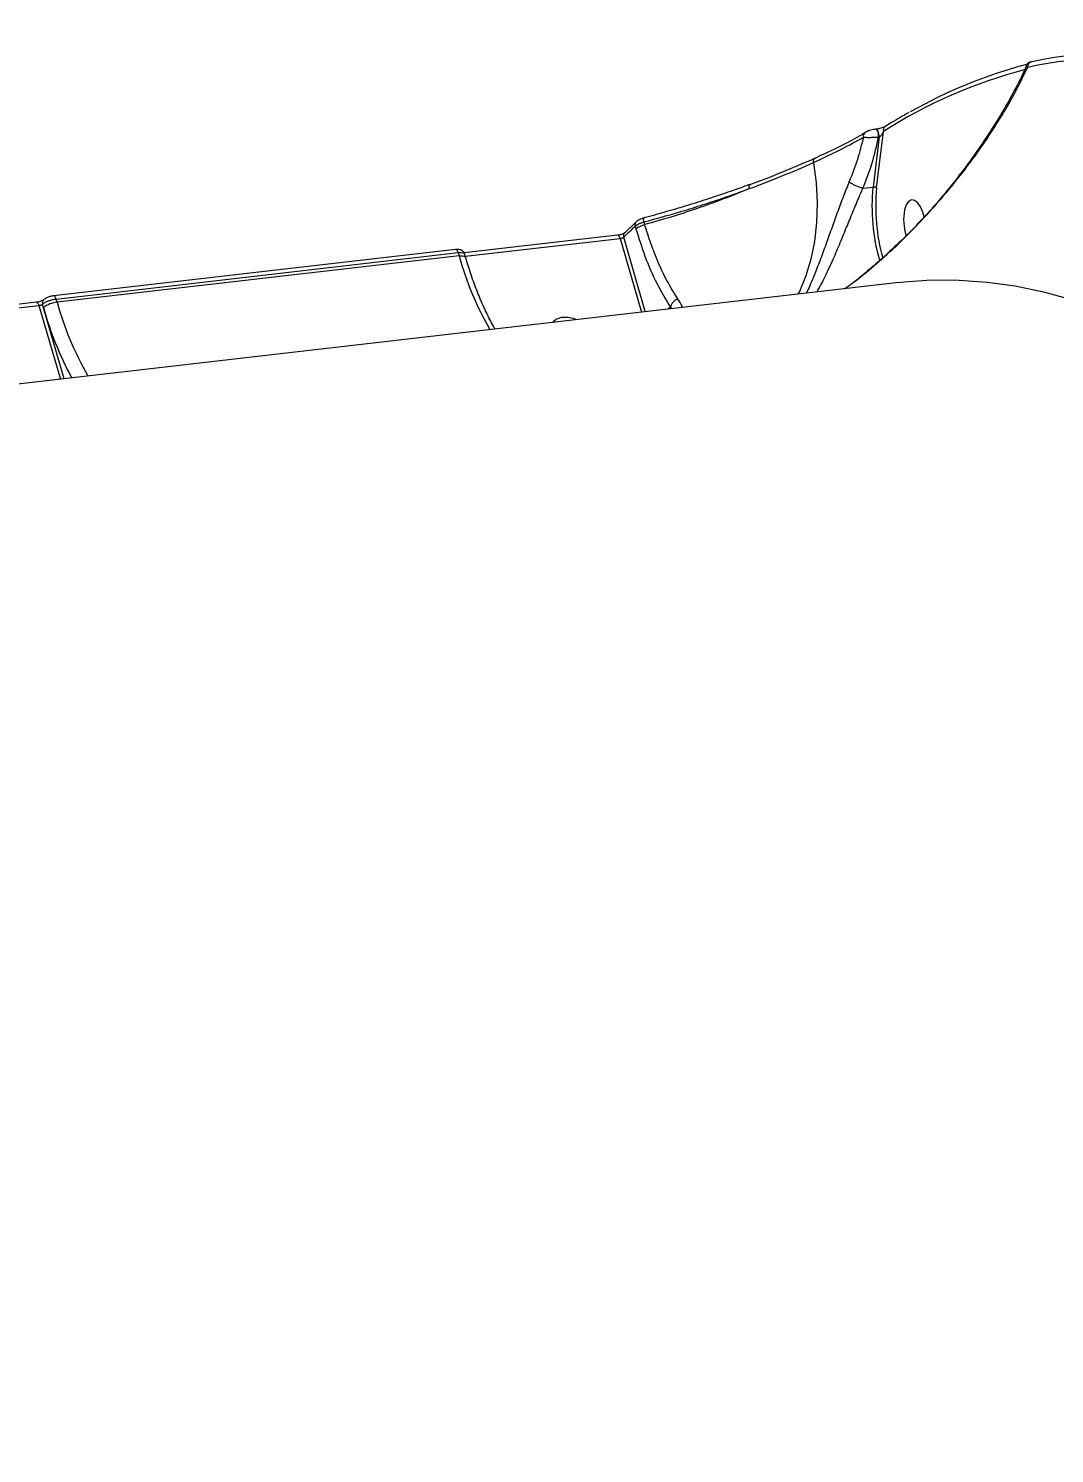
# Model space of a CAD drawing. Header units: millimetres. Extents: x -7447 to 8662, y -5576 to 6370.
# Drawn here: x 2979.5 to 3168.7, y -1763.7 to -1500.7 of the extents above; entities that cross this region are included whole.
import ezdxf

# ---------------------------------------------------------------- set-up
doc = ezdxf.new("R2010")
doc.units = ezdxf.units.MM
doc.layers.add('DiKom', color=7, linetype='Continuous')
doc.layers.add('DIKOM_ОБЪЕКТ', color=7, linetype='Continuous')
doc.styles.add('style1', font='arial.ttf', dxfattribs={"width": 0.8})
doc.dimstyles.new('1-50', dxfattribs={"dimtxt": 300, "dimasz": 200, "dimexe": 100, "dimexo": 0, "dimgap": 100, "dimtad": 1, "dimdec": 0, "dimtxsty": 'style1', "dimcen": 0, "dimclrd": 7, "dimclre": 7, "dimadec": 1, "dimazin": 2, "dimtfac": 1, "dimtdec": 0, "dimtmove": 1, "dimatfit": 3, "dimfxl": 0, "dimlwd": 25, "dimlwe": 18, "dimarcsym": 0})

# ---------------------------------------------------------------- blocks, each defined once
blk = doc.blocks.new('*D10')
at = {"color": 7, "linetype": 'Continuous', "lineweight": 18, "transparency": 16777216}
for p, q in [((-5489.75, 240.8), (-5489.75, 4573.49)), ((4778.18, -2126.78), (4778.18, 4573.49))]:
    blk.add_line(p, q, dxfattribs=at)
at = {"color": 7, "linetype": 'Continuous', "lineweight": 25, "transparency": 16777216}
blk.add_line((4578.18, 4473.49), (-5289.75, 4473.49), dxfattribs=at)
at = {"color": 7, "linetype": 'Continuous', "transparency": 16777216}
for points in [[(-5289.75, 4506.82), (-5289.75, 4440.16), (-5489.75, 4473.49)], [(4578.18, 4506.82), (4578.18, 4440.16), (4778.18, 4473.49)]]:
    blk.add_solid(points, dxfattribs=at)
at = {"layer": 'Defpoints', "color": 0, "linetype": 'Continuous', "transparency": 16777216}
for p in [(-5489.75, 4473.49), (-5489.75, 240.8), (4778.18, -2126.78)]:
    blk.add_point(p, dxfattribs=at)
at = {"color": 0, "linetype": 'Continuous', "lineweight": 15, "transparency": 16777216, "insert": (-777.31, 4726.76), "char_height": 300, "attachment_point": 5, "style": 'style1'}
blk.add_mtext('10300', dxfattribs=at)
blk = doc.blocks.new('*D11')
at = {"color": 7, "linetype": 'Continuous', "lineweight": 18, "transparency": 16777216}
for p, q in [((2045.4, 3512.26), (7772.09, 3512.26)), ((-1858.48, -4091.08), (7772.09, -4091.08))]:
    blk.add_line(p, q, dxfattribs=at)
at = {"color": 7, "linetype": 'Continuous', "lineweight": 25, "transparency": 16777216}
blk.add_line((7672.09, -3891.08), (7672.09, 3312.26), dxfattribs=at)
at = {"color": 7, "linetype": 'Continuous', "transparency": 16777216}
for points in [[(7638.76, 3312.26), (7705.42, 3312.26), (7672.09, 3512.26)], [(7638.76, -3891.08), (7705.42, -3891.08), (7672.09, -4091.08)]]:
    blk.add_solid(points, dxfattribs=at)
at = {"layer": 'Defpoints', "color": 0, "linetype": 'Continuous', "transparency": 16777216}
for p in [(2045.4, 3512.26), (7672.09, 3512.26), (-1858.48, -4091.08)]:
    blk.add_point(p, dxfattribs=at)
at = {"color": 0, "linetype": 'Continuous', "lineweight": 15, "transparency": 16777216, "insert": (7418.92, 3.22), "char_height": 300, "attachment_point": 5, "rotation": 90, "style": 'style1'}
blk.add_mtext('7600', dxfattribs=at)
blk = doc.blocks.new('*D12')
at = {"layer": 'Defpoints', "color": 0, "transparency": 16777216}
for p in [(-7446.93, 5919.72), (-7446.93, 736.93), (6905.53, -2412.68)]:
    blk.add_point(p, dxfattribs=at)
at = {"layer": 'DiKom', "color": 7, "lineweight": 18, "transparency": 16777216}
for p, q in [((-7446.93, 736.93), (-7446.93, 6019.72)), ((6905.53, -2412.68), (6905.53, 6019.72))]:
    blk.add_line(p, q, dxfattribs=at)
at = {"layer": 'DiKom', "color": 7, "lineweight": 25, "transparency": 16777216}
blk.add_line((6705.53, 5919.72), (-7246.93, 5919.72), dxfattribs=at)
at = {"layer": 'DiKom', "color": 7, "transparency": 16777216}
for points in [[(-7246.93, 5953.05), (-7246.93, 5886.39), (-7446.93, 5919.72)], [(6705.53, 5953.05), (6705.53, 5886.39), (6905.53, 5919.72)]]:
    blk.add_solid(points, dxfattribs=at)
at = {"layer": 'DiKom', "color": 0, "transparency": 16777216, "insert": (-918.31, 6173), "char_height": 300, "attachment_point": 5, "style": 'style1'}
blk.add_mtext('14300', dxfattribs=at)
blk = doc.blocks.new('*D13')
at = {"layer": 'Defpoints', "color": 0, "transparency": 16777216}
for p in [(2049.72, 5594.27), (-1141.86, -5576.35), (8561.69, -5576.35)]:
    blk.add_point(p, dxfattribs=at)
at = {"layer": 'DiKom', "color": 7, "lineweight": 18, "transparency": 16777216}
for p, q in [((2049.72, 5594.27), (8661.69, 5594.27)), ((-1141.86, -5576.35), (8661.69, -5576.35))]:
    blk.add_line(p, q, dxfattribs=at)
at = {"layer": 'DiKom', "color": 7, "lineweight": 25, "transparency": 16777216}
blk.add_line((8561.69, 5394.27), (8561.69, -5376.35), dxfattribs=at)
at = {"layer": 'DiKom', "color": 7, "transparency": 16777216}
for points in [[(8528.35, 5394.27), (8595.02, 5394.27), (8561.69, 5594.27)], [(8528.35, -5376.35), (8595.02, -5376.35), (8561.69, -5576.35)]]:
    blk.add_solid(points, dxfattribs=at)
at = {"layer": 'DiKom', "color": 0, "transparency": 16777216, "insert": (8308.52, 8.96), "char_height": 300, "attachment_point": 5, "rotation": 90, "style": 'style1'}
blk.add_mtext('11200', dxfattribs=at)

msp = doc.modelspace()

# ---------------------------------------------------------------- linework, layer by layer
at = {"layer": 'DIKOM_ОБЪЕКТ', "color": 7, "linetype": 'Continuous', "lineweight": 15}
for p, q in [((3133.81, -1519.95), (3133.24, -1520.27)), ((3135.72, -1519.34), (3135.63, -1519.37)), ((3135.79, -1519.33), (3135.72, -1519.34)), ((3135.91, -1530.17), (3137.15, -1519.76)), ((3136.35, -1520.75), (3135.24, -1530.01)), ((3136.27, -1520.76), (3136.35, -1520.75)), ((3133.38, -1530.22), (3133.39, -1530.22)), ((3133.39, -1530.22), (3135.24, -1530.01)), ((3092.82, -1535.78), (3092.82, -1535.78)), ((3091.56, -1536.4), (3089.44, -1538.47)), ((3091.35, -1537.23), (3091.51, -1537.77)), ((3093.14, -1536.93), (3092.99, -1536.43)), ((3088.13, -1538.9), (3059.82, -1542.16)), ((3060.03, -1542.78), (3088.61, -1539.48)), ((3088.61, -1539.48), (3092.56, -1553.07)), ((3093.24, -1552.99), (3089.25, -1539.28)), ((3058.24, -1541.52), (2984.08, -1550.08)), ((2984.56, -1550.67), (3058.72, -1542.11)), ((3058.89, -1542.71), (2984.73, -1551.27)), ((3058.72, -1542.11), (3058.89, -1542.71)), ((3060.08, -1542.96), (3059.9, -1542.35)), ((3139.99, -1547.6), (2848.9, -1581.19)), ((2980.91, -1551.27), (2952.61, -1554.54)), ((2984.73, -1551.27), (2984.56, -1550.67)), ((2952.82, -1555.16), (2981.39, -1551.86)), ((2981.39, -1551.86), (2985.34, -1565.45)), ((2982.22, -1552.29), (2982.03, -1551.65)), ((2986.02, -1565.37), (2982.22, -1552.29)), ((3097.86, -1552.15), (3097.54, -1552.5)), ((3097.86, -1552.15), (3098.05, -1552.44))]:
    msp.add_line(p, q, dxfattribs=at)
at = {"layer": 'DIKOM_ОБЪЕКТ', "color": 7, "linetype": 'Continuous', "lineweight": 15, "flags": 128}
for points in [[(3133.81, -1519.94), (3133.83, -1519.92), (3133.83, -1519.92)], [(3136.27, -1520.76), (3136.28, -1520.49), (3136.26, -1520.21), (3136.2, -1519.94), (3136.11, -1519.7), (3136, -1519.51), (3135.88, -1519.38), (3135.75, -1519.34), (3135.72, -1519.34)], [(3136.35, -1520.75), (3136.36, -1520.48), (3136.33, -1520.2), (3136.28, -1519.93), (3136.19, -1519.69), (3136.08, -1519.5), (3135.95, -1519.37), (3135.83, -1519.33), (3135.8, -1519.33)], [(3124.29, -1525.46), (3124.27, -1525.28), (3124.28, -1525.12), (3124.31, -1524.96), (3124.36, -1524.83), (3124.44, -1524.73), (3124.53, -1524.65), (3124.65, -1524.6), (3124.77, -1524.59)], [(3124.29, -1525.46), (3124.75, -1529.24), (3124.93, -1532.95), (3124.82, -1536.56), (3124.44, -1540.03), (3123.78, -1543.32), (3122.84, -1546.41), (3121.65, -1549.26), (3121.4, -1549.74)], [(3112.44, -1530.3), (3112.41, -1530.13), (3112.4, -1529.97), (3112.4, -1529.83), (3112.43, -1529.71), (3112.47, -1529.62), (3112.52, -1529.56), (3112.52, -1529.56)], [(3112.52, -1529.56), (3112.59, -1529.53), (3112.67, -1529.54)], [(3144.67, -1535.5), (3144.43, -1534.64), (3143.99, -1533.63), (3143.46, -1532.88), (3142.89, -1532.46), (3142.32, -1532.39), (3141.8, -1532.68), (3141.37, -1533.31), (3141.06, -1534.22)], [(3088.61, -1539.48), (3088.55, -1539.32), (3088.48, -1539.17), (3088.4, -1539.06), (3088.32, -1538.97), (3088.23, -1538.91), (3088.15, -1538.9), (3088.13, -1538.9)], [(3058.72, -1542.11), (3058.66, -1541.95), (3058.59, -1541.8), (3058.51, -1541.68), (3058.43, -1541.6), (3058.35, -1541.54), (3058.26, -1541.52), (3058.24, -1541.52)], [(3058.89, -1542.71), (3059.22, -1542.69), (3059.52, -1542.69), (3059.76, -1542.73), (3059.94, -1542.8), (3060.05, -1542.9), (3060.08, -1542.96)], [(3139.99, -1547.6), (3140.93, -1547.5), (3146.02, -1547.15), (3151.14, -1547.17), (3156.29, -1547.53), (3161.47, -1548.25), (3166.67, -1549.32), (3171.88, -1550.74)], [(2981.39, -1551.86), (2981.34, -1551.69), (2981.27, -1551.55), (2981.19, -1551.43), (2981.11, -1551.34), (2981.02, -1551.29), (2980.94, -1551.27), (2980.91, -1551.27)], [(2984.56, -1550.67), (2984.5, -1550.51), (2984.43, -1550.36), (2984.36, -1550.24), (2984.27, -1550.15), (2984.19, -1550.1), (2984.1, -1550.08), (2984.08, -1550.08)]]:
    msp.add_lwpolyline(points, dxfattribs=at)
at = {"layer": 'DIKOM_ОБЪЕКТ', "color": 7, "linetype": 'Continuous', "lineweight": 15}
for centre, radius, start, end in [((3164.68, -1507.8), 0.924, 99.3163, 186.7691), ((3180.73, -1587.7), 81.57, 80.6972, 102.0024), ((3181.53, -1586.85), 81.75, 80.6967, 102.0033), ((3185.56, -1595.09), 89.54, 104.5, 122.7322), ((3186.01, -1593.11), 88.61, 104.6908, 119.6942), ((3134.3, -1520.64), 0.857, 125.3701, 190.9609), ((3138.01, -1519.55), 0.887, 124.4384, 194.1442), ((3170.86, -1533.64), 35.81, 174.1799, 196.1214), ((3170.48, -1533.69), 34.75, 174.1945, 195.6828), ((3050.89, -1547.29), 43.49, 14.4617, 15.3446), ((3150.29, -1536.02), 9.4, 169.0007, 198.1763), ((3090.03, -1539.03), 0.823, 136.5516, 197.3791), ((3186.55, -1637.02), 137.91, 133.6496, 134.8713), ((3092.14, -1536.98), 0.825, 135.0202, 197.2579), ((3093.99, -1540.59), 3.75, 103.1239, 131.3674), ((3115.74, -1526.91), 59.01, 195.5343, 209.8764), ((2982.82, -1551.41), 0.824, 136.7684, 197.3593), ((2985.11, -1555.81), 4.56, 94.7603, 129.3741), ((3041.59, -1535.47), 59.01, 195.5343, 209.8764), ((3100.26, -1552.91), 2.52, 114.4389, 162.3888), ((3043.42, -1535.16), 63.55, 195.6323, 208.2124), ((3078.36, -1557.33), 3.27, 94.9404, 133.8862), ((3078.55, -1558.48), 4.43, 64.7048, 96.1198)]:
    msp.add_arc(centre, radius, start, end, dxfattribs=at)
for points, knots in [([(3164.46, -1506.9), (3164.42, -1506.91), (3164.3, -1506.93), (3164.19, -1506.96), (3164.01, -1507.03), (3163.84, -1507.13), (3163.66, -1507.28), (3163.57, -1507.45), (3163.52, -1507.53)], [0, 0, 0, 0, 0.164784, 0.431967, 0.549455, 0.663653, 0.821516, 1, 1, 1, 1]), ([(3130, -1548.75), (3130.29, -1548.55), (3132.05, -1547.35), (3134.97, -1544.93), (3138.8, -1541.58), (3143.56, -1536.94), (3148.45, -1531.55), (3152.96, -1525.83), (3156.32, -1521.08), (3159.11, -1516.7), (3161.64, -1512.3), (3163.06, -1509.37), (3163.77, -1507.91)], [0, 0, 0, 0, 0.016802, 0.103677, 0.189814, 0.275977, 0.451158, 0.583495, 0.686994, 0.790493, 0.895246, 1, 1, 1, 1]), ([(3163.56, -1507.54), (3163.3, -1508.12), (3162.48, -1509.99), (3160.78, -1513.22), (3158.47, -1517.24), (3155.85, -1521.35), (3153.05, -1525.36), (3150.05, -1529.3), (3146.91, -1533.09), (3143.56, -1536.78), (3140.11, -1540.25), (3136.76, -1543.36), (3133.59, -1546.06), (3131.44, -1547.79), (3130.27, -1548.62), (3130.11, -1548.74)], [0, 0, 0, 0, 0.041108, 0.133499, 0.227961, 0.324485, 0.423075, 0.511376, 0.604995, 0.694435, 0.779937, 0.862231, 0.929694, 0.990317, 1, 1, 1, 1]), ([(3163.54, -1507.53), (3163.53, -1507.54), (3163.45, -1507.63), (3163.55, -1507.77), (3163.72, -1507.88), (3163.77, -1507.91)], [0, 0, 0, 0, 0.13353, 0.735449, 1, 1, 1, 1]), ([(3141.82, -1516.26), (3140.75, -1516.87), (3139.31, -1517.68), (3137.88, -1518.58), (3137.51, -1518.82)], [0, 0, 0, 0, 0.73999, 1, 1, 1, 1]), ([(3135.55, -1519.37), (3135.47, -1519.38), (3135.24, -1519.41), (3134.83, -1519.52), (3134.32, -1519.68), (3134.01, -1519.81), (3133.85, -1519.92), (3133.83, -1519.93)], [0, 0, 0, 0, 0.119207, 0.352872, 0.612661, 0.97168, 1, 1, 1, 1]), ([(3137.5, -1518.82), (3137.49, -1518.83), (3137.44, -1518.85), (3137.24, -1518.95), (3136.9, -1519.08), (3136.49, -1519.2), (3136.14, -1519.28), (3135.9, -1519.32), (3135.81, -1519.33), (3135.8, -1519.33)], [0, 0, 0, 0, 0.100589, 0.283115, 0.524932, 0.713414, 0.857258, 0.973133, 1, 1, 1, 1]), ([(3136.35, -1520.75), (3136.37, -1520.75), (3136.41, -1520.74), (3136.52, -1520.69), (3136.66, -1520.57), (3136.85, -1520.35), (3137.02, -1520.07), (3137.11, -1519.86), (3137.15, -1519.76)], [0, 0, 0, 0, 0.043753, 0.095441, 0.215979, 0.418811, 0.724069, 1, 1, 1, 1]), ([(3124.29, -1525.46), (3126.03, -1524.65), (3129.56, -1523), (3132.15, -1521.54), (3133.46, -1520.8)], [0, 0, 0, 0, 0.49373, 1, 1, 1, 1]), ([(3133.51, -1520.17), (3132.4, -1520.79), (3129.94, -1522.18), (3126.6, -1523.73), (3124.77, -1524.59)], [0, 0, 0, 0, 0.452958, 1, 1, 1, 1]), ([(3133.46, -1520.8), (3133.13, -1522.17), (3132.46, -1524.93), (3131.39, -1527.65), (3130.85, -1529.01)], [0, 0, 0, 0, 0.497312, 1, 1, 1, 1]), ([(3133.39, -1530.22), (3133.99, -1528.67), (3135.21, -1525.53), (3135.91, -1522.36), (3136.27, -1520.76)], [0, 0, 0, 0, 0.49676, 1, 1, 1, 1]), ([(3133.46, -1520.8), (3133.61, -1520.81), (3133.91, -1520.83), (3134.6, -1520.84), (3135.35, -1520.82), (3135.92, -1520.79), (3136.2, -1520.77), (3136.27, -1520.76)], [0, 0, 0, 0, 0.242102, 0.484464, 0.717667, 0.931414, 1, 1, 1, 1]), ([(3124.77, -1524.59), (3122.94, -1525.4), (3119.23, -1527.04), (3114.88, -1528.7), (3112.67, -1529.54)], [0, 0, 0, 0, 0.494177, 1, 1, 1, 1]), ([(3112.44, -1530.3), (3114.55, -1529.5), (3118.82, -1527.88), (3122.45, -1526.27), (3124.29, -1525.46)], [0, 0, 0, 0, 0.494164, 1, 1, 1, 1]), ([(3112.51, -1529.53), (3112.35, -1529.59), (3111.05, -1530.07), (3108.49, -1530.97), (3104.82, -1532.21), (3101.03, -1533.41), (3097.17, -1534.55), (3094.42, -1535.33), (3092.96, -1535.71), (3092.81, -1535.74)], [0, 0, 0, 0, 0.026464, 0.2152, 0.405237, 0.596129, 0.787368, 0.978249, 1, 1, 1, 1]), ([(3092.99, -1536.43), (3095.66, -1535.7), (3099.7, -1534.59), (3104.94, -1532.93), (3108.79, -1531.63), (3111.24, -1530.74), (3112.44, -1530.3)], [0, 0, 0, 0, 0.395167, 0.598673, 0.802166, 1, 1, 1, 1]), ([(3112.44, -1530.3), (3110.87, -1530.95), (3107.71, -1532.24), (3102.83, -1533.98), (3097.96, -1535.57), (3094.75, -1536.48), (3093.14, -1536.93)], [0, 0, 0, 0, 0.259857, 0.522837, 0.760229, 1, 1, 1, 1]), ([(3130.85, -1529.01), (3130.49, -1529.9), (3129.77, -1531.7), (3128.71, -1534.55), (3127.67, -1537.44), (3126.62, -1540.38), (3125.56, -1543.31), (3124.44, -1546.2), (3123.57, -1548.32), (3123.06, -1549.34), (3122.94, -1549.57)], [0, 0, 0, 0, 0.120634, 0.244503, 0.370688, 0.49977, 0.642141, 0.787636, 0.952267, 1, 1, 1, 1]), ([(3124.91, -1549.34), (3125.35, -1548.55), (3126.29, -1546.86), (3127.66, -1543.89), (3129.03, -1540.68), (3130.29, -1537.61), (3131.51, -1534.62), (3132.44, -1532.41), (3133.05, -1530.96), (3133.29, -1530.44), (3133.38, -1530.22), (3133.38, -1530.22)], [0, 0, 0, 0, 0.161349, 0.34861, 0.504271, 0.659806, 0.791973, 0.924054, 0.96899, 0.999932, 1, 1, 1, 1]), ([(3133.38, -1530.22), (3133.16, -1530.17), (3132.75, -1530.07), (3132.08, -1529.8), (3131.5, -1529.5), (3131.1, -1529.24), (3130.92, -1529.08), (3130.86, -1529.03), (3130.85, -1529.01)], [0, 0, 0, 0, 0.235105, 0.447202, 0.659271, 0.87137, 0.976383, 1, 1, 1, 1]), ([(3135.91, -1530.17), (3135.9, -1530.17), (3135.88, -1530.15), (3135.83, -1530.11), (3135.73, -1530.06), (3135.57, -1530.02), (3135.4, -1530), (3135.29, -1530.01), (3135.24, -1530.01)], [0, 0, 0, 0, 0.045919, 0.141394, 0.356095, 0.570674, 0.785533, 1, 1, 1, 1]), ([(3093, -1535.74), (3092.88, -1535.77), (3092.57, -1535.84), (3092.04, -1536.04), (3091.73, -1536.27), (3091.56, -1536.4)], [0, 0, 0, 0, 0.212304, 0.566779, 1, 1, 1, 1]), ([(3089.44, -1538.46), (3089.44, -1538.46), (3089.43, -1538.47), (3089.36, -1538.52), (3089.21, -1538.6), (3088.97, -1538.7), (3088.66, -1538.8), (3088.35, -1538.87), (3088.19, -1538.89), (3088.13, -1538.89)], [0, 0, 0, 0, 0.087022, 0.192836, 0.320121, 0.488331, 0.676075, 0.88052, 1, 1, 1, 1]), ([(3091.35, -1537.23), (3091.38, -1537.2), (3091.49, -1537.09), (3091.8, -1536.89), (3092.35, -1536.63), (3092.78, -1536.5), (3092.99, -1536.43)], [0, 0, 0, 0, 0.081936, 0.3881, 0.693952, 1, 1, 1, 1]), ([(3091.51, -1537.77), (3092.05, -1539.46), (3093.17, -1543.03), (3095.31, -1547.95), (3097, -1550.73), (3097.86, -1552.15)], [0, 0, 0, 0, 0.306976, 0.648472, 1, 1, 1, 1]), ([(3099.21, -1550.62), (3098.41, -1549.32), (3096.79, -1546.67), (3094.93, -1542.35), (3093.76, -1539), (3093.27, -1537.37), (3093.14, -1536.93)], [0, 0, 0, 0, 0.341495, 0.692996, 0.91801, 1, 1, 1, 1]), ([(3088.61, -1539.48), (3088.66, -1539.48), (3088.76, -1539.46), (3088.93, -1539.42), (3089.08, -1539.37), (3089.19, -1539.32), (3089.23, -1539.29), (3089.25, -1539.28)], [0, 0, 0, 0, 0.21402, 0.428351, 0.642741, 0.858058, 1, 1, 1, 1]), ([(3059.89, -1542.35), (3059.88, -1542.3), (3059.85, -1542.13), (3059.66, -1541.89), (3059.38, -1541.67), (3059.06, -1541.55), (3058.69, -1541.49), (3058.39, -1541.52), (3058.23, -1541.54)], [0, 0, 0, 0, 0.066954, 0.25072, 0.411735, 0.56847, 0.764282, 1, 1, 1, 1]), ([(3058.72, -1542.11), (3058.84, -1542.1), (3059.17, -1542.07), (3059.57, -1542.11), (3059.85, -1542.21), (3059.87, -1542.31), (3059.88, -1542.35)], [0, 0, 0, 0, 0.202699, 0.512013, 0.821529, 1, 1, 1, 1]), ([(3065.52, -1556.19), (3065.47, -1556.12), (3064.98, -1555.28), (3064.07, -1553.52), (3062.84, -1550.84), (3061.7, -1547.94), (3060.78, -1545.3), (3060.27, -1543.6), (3060.08, -1542.96)], [0, 0, 0, 0, 0.021432, 0.233393, 0.4459, 0.65898, 0.872553, 1, 1, 1, 1]), ([(2982.23, -1550.84), (2982.23, -1550.84), (2982.22, -1550.85), (2982.14, -1550.9), (2981.99, -1550.97), (2981.76, -1551.07), (2981.44, -1551.17), (2981.14, -1551.24), (2980.98, -1551.26), (2980.92, -1551.27)], [0, 0, 0, 0, 0.086966, 0.192835, 0.320139, 0.488352, 0.675961, 0.880507, 1, 1, 1, 1]), ([(2982.03, -1551.65), (2982.1, -1551.59), (2982.26, -1551.45), (2982.68, -1551.2), (2983.27, -1550.96), (2983.93, -1550.77), (2984.35, -1550.7), (2984.56, -1550.67)], [0, 0, 0, 0, 0.141724, 0.356449, 0.570975, 0.785498, 1, 1, 1, 1]), ([(2984.08, -1550.09), (2984.04, -1550.09), (2983.82, -1550.11), (2983.36, -1550.22), (2982.76, -1550.46), (2982.38, -1550.65), (2982.23, -1550.84), (2982.22, -1550.85)], [0, 0, 0, 0, 0.056816, 0.333786, 0.627971, 0.978817, 1, 1, 1, 1]), ([(3100.12, -1552.2), (3100.1, -1552.13), (3099.89, -1551.62), (3099.53, -1551.08), (3099.21, -1550.62)], [0, 0, 0, 0, 0.125369, 1, 1, 1, 1]), ([(2981.39, -1551.86), (2981.44, -1551.85), (2981.55, -1551.84), (2981.72, -1551.79), (2981.87, -1551.74), (2981.98, -1551.69), (2982.02, -1551.66), (2982.03, -1551.65)], [0, 0, 0, 0, 0.213933, 0.428248, 0.64293, 0.858001, 1, 1, 1, 1])]:
    msp.add_open_spline(points, degree=3, knots=knots, dxfattribs=at)

# ---------------------------------------------------------------- dimensions: what is measured, and where the dimension line sits
at = {"color": 7, "linetype": 'Continuous', "lineweight": 15}
for base, p1, p2, angle, text, picture, middle in [((-5489.75, 4473.49), (4778.18, -2126.78), (-5489.75, 240.8), 180, '10300', '*D10', (-777.31, 4473.49)), ((7672.09, 3512.26), (-1858.48, -4091.08), (2045.4, 3512.26), 270, '7600', '*D11', (7672.09, 3.22))]:
    dim = msp.add_linear_dim(base=base, p1=p1, p2=p2, angle=angle, text=text, dimstyle='1-50', dxfattribs=at)
    dim.commit()
    dim.dimension.update_dxf_attribs({"geometry": picture, "text_midpoint": middle, "dimtype": 160})
at = {"layer": 'DiKom'}
for base, p1, p2, angle, text, picture, middle in [((-7446.93, 5919.72), (6905.53, -2412.68), (-7446.93, 736.93), 180, '14300', '*D12', (-918.31, 5919.72)), ((8561.69, -5576.35), (2049.72, 5594.27), (-1141.86, -5576.35), 270, '11200', '*D13', (8561.69, 8.96))]:
    dim = msp.add_linear_dim(base=base, p1=p1, p2=p2, angle=angle, text=text, dimstyle='1-50', dxfattribs=at)
    dim.commit()
    dim.dimension.update_dxf_attribs({"geometry": picture, "text_midpoint": middle, "dimtype": 160})

doc.saveas('drawing.dxf')
